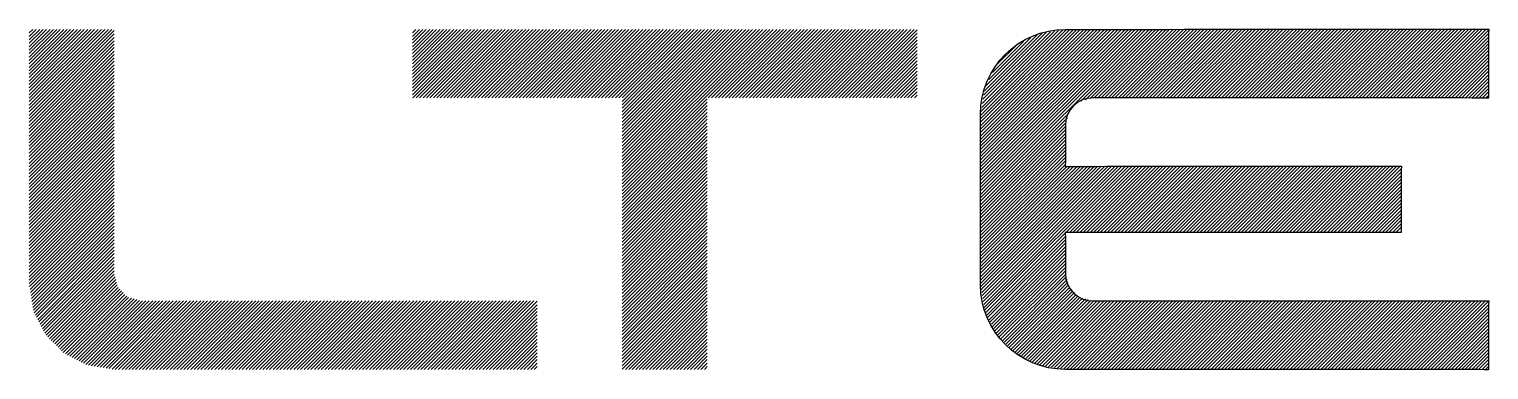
# Model space of a CAD drawing. Header units: millimetres. Extents: x -5 to 589, y -5 to 415.
# Drawn here: x 492.79 to 504.67, y 22.32 to 25.09 of the extents above; entities that cross this region are included whole.
import ezdxf

# ---------------------------------------------------------------- set-up
doc = ezdxf.new("R2010")
doc.units = ezdxf.units.MM
doc.header["$LTSCALE"] = 2
doc.layers.add('FRAME51', color=7, linetype='Continuous')

# ---------------------------------------------------------------- blocks, each defined once
blk = doc.blocks.new('A$C179A4FDD')
at = {"layer": 'FRAME51', "linetype": 'Continuous'}
for p, q in [((12.955, 4.876), (13.628, 5.548)), ((12.955, 4.904), (13.6, 5.548)), ((12.955, 4.932), (13.572, 5.548)), ((12.955, 4.96), (13.544, 5.548)), ((12.955, 4.988), (13.516, 5.548)), ((12.955, 5.016), (13.488, 5.548)), ((12.955, 5.044), (13.46, 5.548)), ((12.955, 5.072), (13.432, 5.548)), ((12.955, 5.099), (13.404, 5.548)), ((12.955, 5.127), (13.376, 5.548)), ((12.955, 5.155), (13.348, 5.548)), ((12.955, 5.183), (13.32, 5.548)), ((12.955, 5.211), (13.292, 5.548)), ((12.955, 5.239), (13.264, 5.548)), ((12.955, 5.267), (13.236, 5.548)), ((12.955, 5.295), (13.208, 5.548)), ((12.955, 5.323), (13.181, 5.548)), ((12.955, 5.351), (13.153, 5.548)), ((12.955, 5.379), (13.125, 5.548)), ((12.955, 5.407), (13.097, 5.548)), ((12.955, 5.435), (13.069, 5.548)), ((12.955, 5.463), (13.041, 5.548)), ((12.955, 5.491), (13.013, 5.548)), ((12.955, 5.519), (12.985, 5.548)), ((12.955, 4.848), (13.647, 5.539)), ((12.955, 4.82), (13.647, 5.511)), ((12.955, 4.792), (13.647, 5.483)), ((16.075, 5.016), (16.608, 5.548)), ((16.075, 5.044), (16.58, 5.548)), ((16.075, 5.072), (16.552, 5.548)), ((16.075, 5.099), (16.524, 5.548)), ((16.075, 5.127), (16.496, 5.548)), ((16.075, 5.155), (16.468, 5.548)), ((16.075, 5.183), (16.44, 5.548)), ((16.075, 5.211), (16.412, 5.548)), ((16.075, 5.239), (16.384, 5.548)), ((16.075, 5.267), (16.356, 5.548)), ((16.075, 5.295), (16.328, 5.548)), ((16.075, 5.323), (16.3, 5.548)), ((16.075, 5.351), (16.272, 5.548)), ((16.075, 5.379), (16.244, 5.548)), ((16.075, 5.407), (16.216, 5.548)), ((16.075, 5.435), (16.188, 5.548)), ((16.075, 5.463), (16.16, 5.548)), ((16.075, 5.491), (16.132, 5.548)), ((16.075, 5.519), (16.104, 5.548)), ((16.078, 4.991), (16.635, 5.548)), ((16.106, 4.991), (16.663, 5.548)), ((16.134, 4.991), (16.691, 5.548)), ((16.162, 4.991), (16.719, 5.548)), ((16.19, 4.991), (16.747, 5.548)), ((16.218, 4.991), (16.775, 5.548)), ((16.246, 4.991), (16.803, 5.548)), ((16.274, 4.991), (16.831, 5.548)), ((16.302, 4.991), (16.859, 5.548)), ((16.33, 4.991), (16.887, 5.548)), ((16.358, 4.991), (16.915, 5.548)), ((16.386, 4.991), (16.943, 5.548)), ((16.413, 4.991), (16.971, 5.548)), ((16.441, 4.991), (16.999, 5.548)), ((16.469, 4.991), (17.027, 5.548)), ((16.497, 4.991), (17.055, 5.548)), ((16.525, 4.991), (17.083, 5.548)), ((16.553, 4.991), (17.111, 5.548)), ((16.581, 4.991), (17.139, 5.548)), ((16.609, 4.991), (17.167, 5.548)), ((16.637, 4.991), (17.195, 5.548)), ((16.665, 4.991), (17.223, 5.548)), ((16.693, 4.991), (17.251, 5.548)), ((16.721, 4.991), (17.279, 5.548)), ((16.749, 4.991), (17.307, 5.548)), ((16.777, 4.991), (17.335, 5.548)), ((16.805, 4.991), (17.363, 5.548)), ((16.833, 4.991), (17.391, 5.548)), ((16.861, 4.991), (17.419, 5.548)), ((16.889, 4.991), (17.447, 5.548)), ((16.917, 4.991), (17.475, 5.548)), ((16.945, 4.991), (17.503, 5.548)), ((16.973, 4.991), (17.531, 5.548)), ((17.001, 4.991), (17.559, 5.548)), ((17.029, 4.991), (17.587, 5.548)), ((17.057, 4.991), (17.615, 5.548)), ((17.085, 4.991), (17.642, 5.548)), ((17.113, 4.991), (17.67, 5.548)), ((17.141, 4.991), (17.698, 5.548)), ((17.169, 4.991), (17.726, 5.548)), ((17.197, 4.991), (17.754, 5.548)), ((17.225, 4.991), (17.782, 5.548)), ((17.253, 4.991), (17.81, 5.548)), ((17.281, 4.991), (17.838, 5.548)), ((17.309, 4.991), (17.866, 5.548)), ((17.337, 4.991), (17.894, 5.548)), ((17.365, 4.991), (17.922, 5.548)), ((17.392, 4.991), (17.95, 5.548)), ((17.42, 4.991), (17.978, 5.548)), ((17.448, 4.991), (18.006, 5.548)), ((17.476, 4.991), (18.034, 5.548)), ((17.504, 4.991), (18.062, 5.548)), ((17.532, 4.991), (18.09, 5.548)), ((17.56, 4.991), (18.118, 5.548)), ((17.588, 4.991), (18.146, 5.548)), ((17.616, 4.991), (18.174, 5.548)), ((17.644, 4.991), (18.202, 5.548)), ((17.672, 4.991), (18.23, 5.548)), ((17.7, 4.991), (18.258, 5.548)), ((17.728, 4.991), (18.286, 5.548)), ((17.756, 4.991), (18.314, 5.548)), ((17.783, 4.319), (19.013, 5.548)), ((17.783, 4.347), (18.985, 5.548)), ((17.783, 4.375), (18.957, 5.548)), ((17.783, 4.403), (18.929, 5.548)), ((17.783, 4.431), (18.901, 5.548)), ((17.783, 4.459), (18.873, 5.548)), ((17.783, 4.487), (18.845, 5.548)), ((17.783, 4.514), (18.817, 5.548)), ((17.783, 4.542), (18.789, 5.548)), ((17.783, 4.57), (18.761, 5.548)), ((17.783, 4.598), (18.733, 5.548)), ((17.783, 4.626), (18.705, 5.548)), ((17.783, 4.654), (18.677, 5.548)), ((17.783, 4.682), (18.649, 5.548)), ((17.783, 4.71), (18.621, 5.548)), ((17.783, 4.738), (18.594, 5.548)), ((17.783, 4.766), (18.566, 5.548)), ((17.783, 4.794), (18.538, 5.548)), ((17.783, 4.822), (18.51, 5.548)), ((17.783, 4.85), (18.482, 5.548)), ((17.783, 4.878), (18.454, 5.548)), ((17.783, 4.906), (18.426, 5.548)), ((17.783, 4.934), (18.398, 5.548)), ((17.783, 4.962), (18.37, 5.548)), ((17.783, 4.99), (18.342, 5.548)), ((18.483, 4.991), (19.041, 5.548)), ((18.511, 4.991), (19.069, 5.548)), ((18.539, 4.991), (19.097, 5.548)), ((18.567, 4.991), (19.125, 5.548)), ((18.595, 4.991), (19.153, 5.548)), ((18.623, 4.991), (19.181, 5.548)), ((18.651, 4.991), (19.209, 5.548)), ((18.679, 4.991), (19.237, 5.548)), ((18.707, 4.991), (19.265, 5.548)), ((18.735, 4.991), (19.293, 5.548)), ((18.763, 4.991), (19.321, 5.548)), ((18.791, 4.991), (19.349, 5.548)), ((18.819, 4.991), (19.377, 5.548)), ((18.847, 4.991), (19.405, 5.548)), ((18.875, 4.991), (19.433, 5.548)), ((18.903, 4.991), (19.461, 5.548)), ((18.931, 4.991), (19.489, 5.548)), ((18.959, 4.991), (19.517, 5.548)), ((18.987, 4.991), (19.545, 5.548)), ((19.015, 4.991), (19.573, 5.548)), ((19.043, 4.991), (19.601, 5.548)), ((19.071, 4.991), (19.628, 5.548)), ((19.099, 4.991), (19.656, 5.548)), ((19.127, 4.991), (19.684, 5.548)), ((19.155, 4.991), (19.712, 5.548)), ((19.183, 4.991), (19.74, 5.548)), ((19.211, 4.991), (19.768, 5.548)), ((19.239, 4.991), (19.796, 5.548)), ((19.267, 4.991), (19.824, 5.548)), ((19.295, 4.991), (19.852, 5.548)), ((19.323, 4.991), (19.88, 5.548)), ((19.351, 4.991), (19.908, 5.548)), ((19.379, 4.991), (19.936, 5.548)), ((19.406, 4.991), (19.964, 5.548)), ((19.434, 4.991), (19.992, 5.548)), ((19.462, 4.991), (20.02, 5.548)), ((19.49, 4.991), (20.048, 5.548)), ((19.518, 4.991), (20.076, 5.548)), ((19.546, 4.991), (20.104, 5.548)), ((19.574, 4.991), (20.132, 5.548)), ((19.602, 4.991), (20.16, 5.548)), ((19.63, 4.991), (20.184, 5.544)), ((19.658, 4.991), (20.184, 5.516)), ((19.686, 4.991), (20.184, 5.488)), ((20.7, 4.177), (22.073, 5.548)), ((20.7, 4.205), (22.045, 5.548)), ((20.7, 4.233), (22.017, 5.548)), ((20.7, 4.261), (21.989, 5.548)), ((20.7, 4.289), (21.961, 5.548)), ((20.7, 4.317), (21.933, 5.548)), ((20.7, 4.345), (21.905, 5.548)), ((20.7, 4.373), (21.877, 5.548)), ((20.7, 4.401), (21.849, 5.548)), ((20.7, 4.429), (21.821, 5.548)), ((20.7, 4.457), (21.793, 5.548)), ((20.7, 4.485), (21.765, 5.548)), ((20.7, 4.513), (21.737, 5.548)), ((20.7, 4.541), (21.709, 5.548)), ((20.7, 4.569), (21.681, 5.548)), ((20.7, 4.596), (21.653, 5.548)), ((20.7, 4.624), (21.625, 5.548)), ((20.7, 4.652), (21.597, 5.548)), ((20.7, 4.68), (21.569, 5.548)), ((20.7, 4.708), (21.541, 5.548)), ((20.7, 4.736), (21.513, 5.548)), ((20.7, 4.764), (21.485, 5.548)), ((20.7, 4.792), (21.457, 5.548)), ((20.7, 4.82), (21.429, 5.548)), ((20.7, 4.848), (21.401, 5.548)), ((20.704, 4.88), (21.37, 5.544)), ((20.71, 4.913), (21.336, 5.539)), ((20.715, 4.946), (21.303, 5.534)), ((20.72, 4.98), (21.27, 5.528)), ((20.726, 5.013), (21.236, 5.523)), ((20.731, 5.046), (21.203, 5.518)), ((20.739, 5.083), (21.166, 5.509)), ((20.769, 5.14), (21.108, 5.479)), ((21.516, 4.964), (22.1, 5.548)), ((21.554, 4.974), (22.128, 5.548)), ((21.592, 4.985), (22.156, 5.548)), ((21.627, 4.991), (22.184, 5.548)), ((21.655, 4.991), (22.212, 5.548)), ((21.683, 4.991), (22.24, 5.548)), ((21.711, 4.991), (22.268, 5.548)), ((21.739, 4.991), (22.296, 5.548)), ((21.767, 4.991), (22.324, 5.548)), ((21.795, 4.991), (22.352, 5.548)), ((21.823, 4.991), (22.38, 5.548)), ((21.85, 4.991), (22.408, 5.548)), ((21.878, 4.991), (22.436, 5.548)), ((21.906, 4.991), (22.464, 5.548)), ((21.934, 4.991), (22.492, 5.548)), ((21.962, 4.991), (22.52, 5.548)), ((21.99, 4.991), (22.548, 5.548)), ((22.018, 4.991), (22.576, 5.548)), ((22.046, 4.991), (22.604, 5.548)), ((22.074, 4.991), (22.632, 5.548)), ((22.102, 4.991), (22.66, 5.548)), ((22.13, 4.991), (22.688, 5.548)), ((22.158, 4.991), (22.716, 5.548)), ((22.186, 4.991), (22.744, 5.548)), ((22.214, 4.991), (22.772, 5.548)), ((22.242, 4.991), (22.8, 5.548)), ((22.27, 4.991), (22.828, 5.548)), ((22.298, 4.991), (22.856, 5.548)), ((22.326, 4.991), (22.884, 5.548)), ((22.354, 4.991), (22.912, 5.548)), ((22.382, 4.991), (22.94, 5.548)), ((22.41, 4.991), (22.968, 5.548)), ((22.438, 4.991), (22.996, 5.548)), ((22.466, 4.991), (23.024, 5.548)), ((22.494, 4.991), (23.052, 5.548)), ((22.522, 4.991), (23.08, 5.548)), ((22.55, 4.991), (23.107, 5.548)), ((22.578, 4.991), (23.135, 5.548)), ((22.606, 4.991), (23.163, 5.548)), ((22.634, 4.991), (23.191, 5.548)), ((22.662, 4.991), (23.219, 5.548)), ((22.69, 4.991), (23.247, 5.548)), ((22.718, 4.991), (23.275, 5.548)), ((22.746, 4.991), (23.303, 5.548)), ((22.774, 4.991), (23.331, 5.548)), ((22.802, 4.991), (23.359, 5.548)), ((22.83, 4.991), (23.387, 5.548)), ((22.857, 4.991), (23.415, 5.548)), ((22.885, 4.991), (23.443, 5.548)), ((22.913, 4.991), (23.471, 5.548)), ((22.941, 4.991), (23.499, 5.548)), ((22.969, 4.991), (23.527, 5.548)), ((22.997, 4.991), (23.555, 5.548)), ((23.025, 4.991), (23.583, 5.548)), ((23.053, 4.991), (23.611, 5.548)), ((23.081, 4.991), (23.639, 5.548)), ((23.109, 4.991), (23.667, 5.548)), ((23.137, 4.991), (23.695, 5.548)), ((23.165, 4.991), (23.723, 5.548)), ((23.193, 4.991), (23.751, 5.548)), ((23.221, 4.991), (23.779, 5.548)), ((23.249, 4.991), (23.807, 5.548)), ((23.277, 4.991), (23.835, 5.548)), ((23.305, 4.991), (23.863, 5.548)), ((23.333, 4.991), (23.891, 5.548)), ((23.361, 4.991), (23.919, 5.548)), ((23.389, 4.991), (23.947, 5.548)), ((23.417, 4.991), (23.975, 5.548)), ((23.445, 4.991), (24.003, 5.548)), ((23.473, 4.991), (24.031, 5.548)), ((23.501, 4.991), (24.059, 5.548)), ((23.529, 4.991), (24.086, 5.548)), ((23.557, 4.991), (24.114, 5.548)), ((23.585, 4.991), (24.142, 5.548)), ((23.613, 4.991), (24.17, 5.548)), ((23.641, 4.991), (24.198, 5.548)), ((23.669, 4.991), (24.226, 5.548)), ((23.697, 4.991), (24.254, 5.548)), ((23.725, 4.991), (24.282, 5.548)), ((23.753, 4.991), (24.31, 5.548)), ((23.781, 4.991), (24.338, 5.548)), ((23.809, 4.991), (24.366, 5.548)), ((23.837, 4.991), (24.394, 5.548)), ((23.864, 4.991), (24.422, 5.548)), ((23.892, 4.991), (24.45, 5.548)), ((23.92, 4.991), (24.478, 5.548)), ((23.948, 4.991), (24.506, 5.548)), ((23.976, 4.991), (24.534, 5.548)), ((24.004, 4.991), (24.562, 5.548)), ((24.032, 4.991), (24.59, 5.548)), ((24.06, 4.991), (24.618, 5.548)), ((24.088, 4.991), (24.646, 5.548)), ((24.116, 4.991), (24.674, 5.548)), ((24.144, 4.991), (24.702, 5.548)), ((24.172, 4.991), (24.73, 5.548)), ((24.2, 4.991), (24.758, 5.548)), ((24.228, 4.991), (24.786, 5.548)), ((24.256, 4.991), (24.814, 5.548)), ((24.284, 4.991), (24.836, 5.542)), ((24.312, 4.991), (24.836, 5.514)), ((24.34, 4.991), (24.836, 5.486)), ((12.955, 4.764), (13.647, 5.455)), ((12.955, 4.736), (13.647, 5.427)), ((12.955, 4.708), (13.647, 5.4)), ((12.955, 4.68), (13.647, 5.372)), ((19.714, 4.991), (20.184, 5.46)), ((19.742, 4.991), (20.184, 5.433)), ((19.77, 4.991), (20.184, 5.405)), ((19.798, 4.991), (20.184, 5.377)), ((19.826, 4.991), (20.184, 5.349)), ((20.799, 5.198), (21.051, 5.449)), ((20.829, 5.256), (20.993, 5.42)), ((24.368, 4.991), (24.836, 5.458)), ((24.396, 4.991), (24.836, 5.43)), ((24.424, 4.991), (24.836, 5.402)), ((24.452, 4.991), (24.836, 5.375)), ((12.955, 4.652), (13.647, 5.344)), ((12.955, 4.624), (13.647, 5.316)), ((12.955, 4.596), (13.647, 5.288)), ((12.955, 4.569), (13.647, 5.26)), ((12.955, 4.541), (13.647, 5.232)), ((19.854, 4.991), (20.184, 5.321)), ((19.882, 4.991), (20.184, 5.293)), ((19.91, 4.991), (20.184, 5.265)), ((19.938, 4.991), (20.184, 5.237)), ((24.48, 4.991), (24.836, 5.347)), ((24.508, 4.991), (24.836, 5.319)), ((24.536, 4.991), (24.836, 5.291)), ((24.564, 4.991), (24.836, 5.263)), ((24.592, 4.991), (24.836, 5.235)), ((12.955, 4.513), (13.647, 5.204)), ((12.955, 4.485), (13.647, 5.176)), ((12.955, 4.457), (13.647, 5.148)), ((12.955, 4.429), (13.647, 5.12)), ((19.966, 4.991), (20.184, 5.209)), ((19.994, 4.991), (20.184, 5.181)), ((20.022, 4.991), (20.184, 5.153)), ((20.05, 4.991), (20.184, 5.125)), ((24.62, 4.991), (24.836, 5.207)), ((24.648, 4.991), (24.836, 5.179)), ((24.676, 4.991), (24.836, 5.151)), ((24.704, 4.991), (24.836, 5.123)), ((12.955, 4.401), (13.647, 5.092)), ((12.955, 4.373), (13.647, 5.064)), ((12.955, 4.345), (13.647, 5.036)), ((12.955, 4.317), (13.647, 5.008)), ((20.078, 4.991), (20.184, 5.097)), ((20.106, 4.991), (20.184, 5.069)), ((20.134, 4.991), (20.184, 5.041)), ((20.162, 4.991), (20.184, 5.013)), ((24.732, 4.991), (24.836, 5.095)), ((24.76, 4.991), (24.836, 5.067)), ((24.788, 4.991), (24.836, 5.039)), ((24.816, 4.991), (24.836, 5.011)), ((12.955, 4.289), (13.647, 4.98)), ((12.955, 4.261), (13.647, 4.952)), ((12.955, 4.233), (13.647, 4.924)), ((12.955, 4.205), (13.647, 4.897)), ((17.783, 4.291), (18.476, 4.984)), ((17.783, 4.263), (18.476, 4.956)), ((17.783, 4.235), (18.476, 4.928)), ((17.783, 4.207), (18.476, 4.9)), ((12.955, 4.177), (13.647, 4.869)), ((12.955, 4.149), (13.647, 4.841)), ((12.955, 4.121), (13.647, 4.813)), ((12.955, 4.093), (13.647, 4.785)), ((12.955, 4.066), (13.647, 4.757)), ((17.783, 4.179), (18.476, 4.872)), ((17.783, 4.151), (18.476, 4.844)), ((17.783, 4.123), (18.476, 4.816)), ((17.783, 4.095), (18.476, 4.788)), ((17.783, 4.067), (18.476, 4.76)), ((20.7, 4.149), (21.419, 4.867)), ((20.7, 4.121), (21.409, 4.829)), ((20.7, 4.093), (21.399, 4.791)), ((20.7, 4.066), (21.392, 4.757)), ((12.955, 4.038), (13.647, 4.729)), ((12.955, 4.01), (13.647, 4.701)), ((12.955, 3.982), (13.647, 4.673)), ((12.955, 3.954), (13.647, 4.645)), ((17.783, 4.039), (18.476, 4.732)), ((17.783, 4.012), (18.476, 4.704)), ((17.783, 3.984), (18.476, 4.676)), ((17.783, 3.956), (18.476, 4.648)), ((20.7, 4.038), (21.392, 4.729)), ((20.7, 4.01), (21.392, 4.701)), ((20.7, 3.982), (21.392, 4.673)), ((20.7, 3.954), (21.392, 4.645)), ((12.955, 3.926), (13.647, 4.617)), ((12.955, 3.898), (13.647, 4.589)), ((12.955, 3.87), (13.647, 4.561)), ((12.955, 3.842), (13.647, 4.533)), ((17.783, 3.928), (18.476, 4.62)), ((17.783, 3.9), (18.476, 4.592)), ((17.783, 3.872), (18.476, 4.564)), ((17.783, 3.844), (18.476, 4.536)), ((20.7, 3.926), (21.392, 4.617)), ((20.7, 3.898), (21.392, 4.589)), ((20.7, 3.87), (21.392, 4.561)), ((20.7, 3.842), (21.392, 4.533)), ((12.955, 3.814), (13.647, 4.505)), ((12.955, 3.786), (13.647, 4.477)), ((12.955, 3.758), (13.647, 4.449)), ((12.955, 3.73), (13.647, 4.422)), ((17.783, 3.816), (18.476, 4.509)), ((17.783, 3.788), (18.476, 4.481)), ((17.783, 3.76), (18.476, 4.453)), ((17.783, 3.732), (18.476, 4.425)), ((20.7, 3.814), (21.392, 4.505)), ((20.7, 3.786), (21.392, 4.477)), ((20.7, 3.758), (21.392, 4.449)), ((20.7, 3.479), (21.656, 4.434)), ((20.7, 3.507), (21.628, 4.434)), ((20.7, 3.535), (21.601, 4.434)), ((20.7, 3.563), (21.573, 4.434)), ((20.7, 3.591), (21.545, 4.434)), ((20.7, 3.618), (21.517, 4.434)), ((20.7, 3.646), (21.489, 4.434)), ((20.7, 3.674), (21.461, 4.434)), ((20.7, 3.702), (21.433, 4.434)), ((20.7, 3.73), (21.405, 4.434)), ((20.703, 3.454), (21.684, 4.434)), ((20.707, 3.43), (21.712, 4.434)), ((20.711, 3.406), (21.74, 4.434)), ((20.715, 3.382), (21.768, 4.434)), ((20.719, 3.357), (21.796, 4.434)), ((20.723, 3.333), (21.824, 4.434)), ((20.727, 3.309), (21.852, 4.434)), ((20.731, 3.285), (21.88, 4.434)), ((20.734, 3.261), (21.908, 4.434)), ((21.396, 3.894), (21.936, 4.434)), ((21.424, 3.894), (21.964, 4.434)), ((21.452, 3.894), (21.992, 4.434)), ((21.48, 3.894), (22.02, 4.434)), ((21.508, 3.894), (22.048, 4.434)), ((21.536, 3.894), (22.076, 4.434)), ((21.564, 3.894), (22.104, 4.434)), ((21.592, 3.894), (22.132, 4.434)), ((21.62, 3.894), (22.16, 4.434)), ((21.648, 3.894), (22.188, 4.434)), ((21.676, 3.894), (22.216, 4.434)), ((21.704, 3.894), (22.244, 4.434)), ((21.732, 3.894), (22.272, 4.434)), ((21.76, 3.894), (22.3, 4.434)), ((21.788, 3.894), (22.328, 4.434)), ((21.816, 3.894), (22.356, 4.434)), ((21.844, 3.894), (22.384, 4.434)), ((21.872, 3.894), (22.412, 4.434)), ((21.9, 3.894), (22.44, 4.434)), ((21.928, 3.894), (22.468, 4.434)), ((21.956, 3.894), (22.496, 4.434)), ((21.984, 3.894), (22.524, 4.434)), ((22.012, 3.894), (22.552, 4.434)), ((22.04, 3.894), (22.58, 4.434)), ((22.068, 3.894), (22.608, 4.434)), ((22.096, 3.894), (22.635, 4.434)), ((22.124, 3.894), (22.663, 4.434)), ((22.151, 3.894), (22.691, 4.434)), ((22.179, 3.894), (22.719, 4.434)), ((22.207, 3.894), (22.747, 4.434)), ((22.235, 3.894), (22.775, 4.434)), ((22.263, 3.894), (22.803, 4.434)), ((22.291, 3.894), (22.831, 4.434)), ((22.319, 3.894), (22.859, 4.434)), ((22.347, 3.894), (22.887, 4.434)), ((22.375, 3.894), (22.915, 4.434)), ((22.403, 3.894), (22.943, 4.434)), ((22.431, 3.894), (22.971, 4.434)), ((22.459, 3.894), (22.999, 4.434)), ((22.487, 3.894), (23.027, 4.434)), ((22.515, 3.894), (23.055, 4.434)), ((22.543, 3.894), (23.083, 4.434)), ((22.571, 3.894), (23.111, 4.434)), ((22.599, 3.894), (23.139, 4.434)), ((22.627, 3.894), (23.167, 4.434)), ((22.655, 3.894), (23.195, 4.434)), ((22.683, 3.894), (23.223, 4.434)), ((22.711, 3.894), (23.251, 4.434)), ((22.739, 3.894), (23.279, 4.434)), ((22.767, 3.894), (23.307, 4.434)), ((22.795, 3.894), (23.335, 4.434)), ((22.823, 3.894), (23.363, 4.434)), ((22.851, 3.894), (23.391, 4.434)), ((22.879, 3.894), (23.419, 4.434)), ((22.907, 3.894), (23.447, 4.434)), ((22.935, 3.894), (23.475, 4.434)), ((22.963, 3.894), (23.503, 4.434)), ((22.991, 3.894), (23.531, 4.434)), ((23.019, 3.894), (23.559, 4.434)), ((23.047, 3.894), (23.587, 4.434)), ((23.075, 3.894), (23.615, 4.434)), ((23.103, 3.894), (23.642, 4.434)), ((23.13, 3.894), (23.67, 4.434)), ((23.158, 3.894), (23.698, 4.434)), ((23.186, 3.894), (23.726, 4.434)), ((23.214, 3.894), (23.754, 4.434)), ((23.242, 3.894), (23.782, 4.434)), ((23.27, 3.894), (23.81, 4.434)), ((23.298, 3.894), (23.838, 4.434)), ((23.326, 3.894), (23.866, 4.434)), ((23.354, 3.894), (23.894, 4.434)), ((23.382, 3.894), (23.922, 4.434)), ((23.41, 3.894), (23.95, 4.434)), ((23.438, 3.894), (23.978, 4.434)), ((23.466, 3.894), (24.006, 4.434)), ((23.494, 3.894), (24.034, 4.434)), ((23.522, 3.894), (24.062, 4.434)), ((23.55, 3.894), (24.09, 4.434)), ((23.578, 3.894), (24.118, 4.434)), ((23.606, 3.894), (24.125, 4.413)), ((12.955, 3.702), (13.647, 4.394)), ((12.955, 3.674), (13.647, 4.366)), ((12.955, 3.646), (13.647, 4.338)), ((12.955, 3.618), (13.647, 4.31)), ((12.955, 3.591), (13.647, 4.282)), ((17.783, 3.704), (18.476, 4.397)), ((17.783, 3.676), (18.476, 4.369)), ((17.783, 3.648), (18.476, 4.341)), ((17.783, 3.62), (18.476, 4.313)), ((17.783, 3.592), (18.476, 4.285)), ((23.634, 3.894), (24.125, 4.385)), ((23.662, 3.894), (24.125, 4.357)), ((23.69, 3.894), (24.125, 4.329)), ((23.718, 3.894), (24.125, 4.301)), ((12.955, 3.563), (13.647, 4.254)), ((12.955, 3.535), (13.647, 4.226)), ((12.955, 3.507), (13.647, 4.198)), ((12.955, 3.479), (13.647, 4.17)), ((17.783, 3.564), (18.476, 4.257)), ((17.783, 3.536), (18.476, 4.229)), ((17.783, 3.509), (18.476, 4.201)), ((17.783, 3.481), (18.476, 4.173)), ((23.746, 3.894), (24.125, 4.273)), ((23.774, 3.894), (24.125, 4.245)), ((23.802, 3.894), (24.125, 4.217)), ((23.83, 3.894), (24.125, 4.189)), ((23.858, 3.894), (24.125, 4.161)), ((12.958, 3.454), (13.647, 4.142)), ((12.962, 3.43), (13.647, 4.114)), ((12.966, 3.406), (13.647, 4.086)), ((12.97, 3.381), (13.647, 4.058)), ((17.783, 3.453), (18.476, 4.145)), ((17.783, 3.425), (18.476, 4.117)), ((17.783, 3.397), (18.476, 4.089)), ((17.783, 3.369), (18.476, 4.061)), ((23.886, 3.894), (24.125, 4.133)), ((23.914, 3.894), (24.125, 4.105)), ((23.942, 3.894), (24.125, 4.077)), ((23.97, 3.894), (24.125, 4.049)), ((12.974, 3.357), (13.647, 4.03)), ((12.977, 3.333), (13.647, 4.002)), ((12.981, 3.309), (13.647, 3.974)), ((12.985, 3.285), (13.647, 3.946)), ((17.783, 3.341), (18.476, 4.033)), ((17.783, 3.313), (18.476, 4.006)), ((17.783, 3.285), (18.476, 3.978)), ((17.783, 3.257), (18.476, 3.95)), ((17.783, 3.229), (18.476, 3.922)), ((23.998, 3.894), (24.125, 4.021)), ((24.026, 3.894), (24.125, 3.994)), ((24.054, 3.894), (24.125, 3.966)), ((24.082, 3.894), (24.125, 3.938)), ((12.989, 3.261), (13.647, 3.919)), ((12.997, 3.241), (13.647, 3.891)), ((13.006, 3.222), (13.647, 3.863)), ((13.016, 3.204), (13.647, 3.835)), ((13.025, 3.185), (13.647, 3.807)), ((17.783, 3.201), (18.476, 3.894)), ((17.783, 3.173), (18.476, 3.866)), ((17.783, 3.145), (18.476, 3.838)), ((17.783, 3.117), (18.476, 3.81)), ((20.742, 3.241), (21.392, 3.891)), ((20.751, 3.222), (21.392, 3.863)), ((20.761, 3.204), (21.392, 3.835)), ((20.771, 3.185), (21.392, 3.807)), ((13.035, 3.167), (13.647, 3.779)), ((13.044, 3.148), (13.647, 3.751)), ((13.054, 3.13), (13.647, 3.723)), ((13.063, 3.111), (13.647, 3.695)), ((17.783, 3.089), (18.476, 3.782)), ((17.783, 3.061), (18.476, 3.754)), ((17.783, 3.033), (18.476, 3.726)), ((17.783, 3.006), (18.476, 3.698)), ((20.78, 3.167), (21.392, 3.779)), ((20.79, 3.149), (21.392, 3.751)), ((20.799, 3.13), (21.392, 3.723)), ((20.809, 3.112), (21.392, 3.695)), ((13.073, 3.093), (13.647, 3.667)), ((13.082, 3.074), (13.647, 3.639)), ((13.093, 3.058), (13.647, 3.611)), ((13.107, 3.044), (13.647, 3.583)), ((17.783, 2.978), (18.476, 3.67)), ((17.783, 2.95), (18.476, 3.642)), ((17.783, 2.922), (18.476, 3.614)), ((17.783, 2.894), (18.476, 3.586)), ((20.818, 3.093), (21.392, 3.667)), ((20.828, 3.075), (21.392, 3.639)), ((20.839, 3.058), (21.392, 3.611)), ((20.853, 3.044), (21.392, 3.583)), ((13.121, 3.03), (13.648, 3.556)), ((13.135, 3.016), (13.654, 3.534)), ((13.149, 3.002), (13.66, 3.512)), ((13.163, 2.988), (13.666, 3.49)), ((13.177, 2.974), (13.672, 3.468)), ((13.191, 2.96), (13.679, 3.447)), ((17.783, 2.866), (18.476, 3.558)), ((17.783, 2.838), (18.476, 3.53)), ((17.783, 2.81), (18.476, 3.503)), ((17.783, 2.782), (18.476, 3.475)), ((17.809, 2.78), (18.476, 3.447)), ((20.867, 3.03), (21.394, 3.556)), ((20.881, 3.016), (21.399, 3.534)), ((20.895, 3.002), (21.405, 3.512)), ((20.909, 2.988), (21.411, 3.49)), ((20.923, 2.974), (21.417, 3.468)), ((20.937, 2.96), (21.424, 3.447)), ((13.205, 2.946), (13.693, 3.433)), ((13.219, 2.932), (13.707, 3.419)), ((13.233, 2.918), (13.721, 3.405)), ((13.25, 2.907), (13.735, 3.391)), ((13.268, 2.897), (13.749, 3.377)), ((13.287, 2.888), (13.765, 3.366)), ((13.305, 2.878), (13.787, 3.36)), ((13.324, 2.869), (13.809, 3.354)), ((13.342, 2.859), (13.831, 3.348)), ((13.361, 2.85), (13.853, 3.342)), ((13.379, 2.84), (13.877, 3.337)), ((13.398, 2.831), (13.905, 3.337)), ((13.416, 2.821), (13.933, 3.337)), ((13.437, 2.814), (13.961, 3.337)), ((13.461, 2.81), (13.989, 3.337)), ((13.485, 2.806), (14.016, 3.337)), ((13.509, 2.802), (14.044, 3.337)), ((13.533, 2.798), (14.072, 3.337)), ((13.557, 2.795), (14.1, 3.337)), ((13.581, 2.791), (14.128, 3.337)), ((13.605, 2.787), (14.156, 3.337)), ((13.63, 2.783), (14.184, 3.337)), ((13.655, 2.78), (14.212, 3.337)), ((13.683, 2.78), (14.24, 3.337)), ((13.711, 2.78), (14.268, 3.337)), ((13.739, 2.78), (14.296, 3.337)), ((13.767, 2.78), (14.324, 3.337)), ((13.794, 2.78), (14.352, 3.337)), ((13.822, 2.78), (14.38, 3.337)), ((13.85, 2.78), (14.408, 3.337)), ((13.878, 2.78), (14.436, 3.337)), ((13.906, 2.78), (14.464, 3.337)), ((13.934, 2.78), (14.492, 3.337)), ((13.962, 2.78), (14.52, 3.337)), ((13.99, 2.78), (14.548, 3.337)), ((14.018, 2.78), (14.576, 3.337)), ((14.046, 2.78), (14.604, 3.337)), ((14.074, 2.78), (14.632, 3.337)), ((14.102, 2.78), (14.66, 3.337)), ((14.13, 2.78), (14.688, 3.337)), ((14.158, 2.78), (14.716, 3.337)), ((14.186, 2.78), (14.744, 3.337)), ((14.214, 2.78), (14.772, 3.337)), ((14.242, 2.78), (14.8, 3.337)), ((14.27, 2.78), (14.828, 3.337)), ((14.298, 2.78), (14.856, 3.337)), ((14.326, 2.78), (14.884, 3.337)), ((14.354, 2.78), (14.912, 3.337)), ((14.382, 2.78), (14.94, 3.337)), ((14.41, 2.78), (14.968, 3.337)), ((14.438, 2.78), (14.996, 3.337)), ((14.466, 2.78), (15.023, 3.337)), ((14.494, 2.78), (15.051, 3.337)), ((14.522, 2.78), (15.079, 3.337)), ((14.55, 2.78), (15.107, 3.337)), ((14.578, 2.78), (15.135, 3.337)), ((14.606, 2.78), (15.163, 3.337)), ((14.634, 2.78), (15.191, 3.337)), ((14.662, 2.78), (15.219, 3.337)), ((14.69, 2.78), (15.247, 3.337)), ((14.718, 2.78), (15.275, 3.337)), ((14.746, 2.78), (15.303, 3.337)), ((14.773, 2.78), (15.331, 3.337)), ((14.801, 2.78), (15.359, 3.337)), ((14.829, 2.78), (15.387, 3.337)), ((14.857, 2.78), (15.415, 3.337)), ((14.885, 2.78), (15.443, 3.337)), ((14.913, 2.78), (15.471, 3.337)), ((14.941, 2.78), (15.499, 3.337)), ((14.969, 2.78), (15.527, 3.337)), ((14.997, 2.78), (15.555, 3.337)), ((15.025, 2.78), (15.583, 3.337)), ((15.053, 2.78), (15.611, 3.337)), ((15.081, 2.78), (15.639, 3.337)), ((15.109, 2.78), (15.667, 3.337)), ((15.137, 2.78), (15.695, 3.337)), ((15.165, 2.78), (15.723, 3.337)), ((15.193, 2.78), (15.751, 3.337)), ((15.221, 2.78), (15.779, 3.337)), ((15.249, 2.78), (15.807, 3.337)), ((15.277, 2.78), (15.835, 3.337)), ((15.305, 2.78), (15.863, 3.337)), ((15.333, 2.78), (15.891, 3.337)), ((15.361, 2.78), (15.919, 3.337)), ((15.389, 2.78), (15.947, 3.337)), ((15.417, 2.78), (15.975, 3.337)), ((15.445, 2.78), (16.003, 3.337)), ((15.473, 2.78), (16.03, 3.337)), ((15.501, 2.78), (16.058, 3.337)), ((15.529, 2.78), (16.086, 3.337)), ((15.557, 2.78), (16.114, 3.337)), ((15.585, 2.78), (16.142, 3.337)), ((15.613, 2.78), (16.17, 3.337)), ((15.641, 2.78), (16.198, 3.337)), ((15.669, 2.78), (16.226, 3.337)), ((15.697, 2.78), (16.254, 3.337)), ((15.725, 2.78), (16.282, 3.337)), ((15.753, 2.78), (16.31, 3.337)), ((15.78, 2.78), (16.338, 3.337)), ((15.808, 2.78), (16.366, 3.337)), ((15.836, 2.78), (16.394, 3.337)), ((15.864, 2.78), (16.422, 3.337)), ((15.892, 2.78), (16.45, 3.337)), ((15.92, 2.78), (16.478, 3.337)), ((15.948, 2.78), (16.506, 3.337)), ((15.976, 2.78), (16.534, 3.337)), ((16.004, 2.78), (16.562, 3.337)), ((16.032, 2.78), (16.59, 3.337)), ((16.06, 2.78), (16.618, 3.337)), ((16.088, 2.78), (16.646, 3.337)), ((16.116, 2.78), (16.674, 3.337)), ((16.144, 2.78), (16.702, 3.337)), ((16.172, 2.78), (16.73, 3.337)), ((16.2, 2.78), (16.758, 3.337)), ((16.228, 2.78), (16.786, 3.337)), ((16.256, 2.78), (16.814, 3.337)), ((16.284, 2.78), (16.842, 3.337)), ((16.312, 2.78), (16.87, 3.337)), ((16.34, 2.78), (16.898, 3.337)), ((16.368, 2.78), (16.926, 3.337)), ((16.396, 2.78), (16.954, 3.337)), ((16.424, 2.78), (16.982, 3.337)), ((16.452, 2.78), (17.009, 3.337)), ((16.48, 2.78), (17.037, 3.337)), ((16.508, 2.78), (17.065, 3.337)), ((16.536, 2.78), (17.091, 3.335)), ((17.837, 2.78), (18.476, 3.419)), ((17.865, 2.78), (18.476, 3.391)), ((17.893, 2.78), (18.476, 3.363)), ((17.921, 2.78), (18.476, 3.335)), ((20.951, 2.946), (21.438, 3.433)), ((20.965, 2.932), (21.452, 3.419)), ((20.979, 2.918), (21.466, 3.405)), ((20.995, 2.907), (21.48, 3.391)), ((21.014, 2.898), (21.493, 3.377)), ((21.032, 2.888), (21.51, 3.366)), ((21.051, 2.879), (21.532, 3.36)), ((21.069, 2.869), (21.554, 3.354)), ((21.088, 2.86), (21.576, 3.348)), ((21.106, 2.85), (21.598, 3.342)), ((21.125, 2.841), (21.622, 3.337)), ((21.143, 2.831), (21.65, 3.337)), ((21.162, 2.822), (21.678, 3.337)), ((21.182, 2.814), (21.706, 3.337)), ((21.206, 2.81), (21.734, 3.337)), ((21.23, 2.806), (21.762, 3.337)), ((21.254, 2.802), (21.79, 3.337)), ((21.278, 2.798), (21.818, 3.337)), ((21.302, 2.795), (21.846, 3.337)), ((21.326, 2.791), (21.874, 3.337)), ((21.351, 2.787), (21.901, 3.337)), ((21.375, 2.783), (21.929, 3.337)), ((21.4, 2.78), (21.957, 3.337)), ((21.428, 2.78), (21.985, 3.337)), ((21.456, 2.78), (22.013, 3.337)), ((21.484, 2.78), (22.041, 3.337)), ((21.512, 2.78), (22.069, 3.337)), ((21.54, 2.78), (22.097, 3.337)), ((21.568, 2.78), (22.125, 3.337)), ((21.596, 2.78), (22.153, 3.337)), ((21.624, 2.78), (22.181, 3.337)), ((21.652, 2.78), (22.209, 3.337)), ((21.679, 2.78), (22.237, 3.337)), ((21.707, 2.78), (22.265, 3.337)), ((21.735, 2.78), (22.293, 3.337)), ((21.763, 2.78), (22.321, 3.337)), ((21.791, 2.78), (22.349, 3.337)), ((21.819, 2.78), (22.377, 3.337)), ((21.847, 2.78), (22.405, 3.337)), ((21.875, 2.78), (22.433, 3.337)), ((21.903, 2.78), (22.461, 3.337)), ((21.931, 2.78), (22.489, 3.337)), ((21.959, 2.78), (22.517, 3.337)), ((21.987, 2.78), (22.545, 3.337)), ((22.015, 2.78), (22.573, 3.337)), ((22.043, 2.78), (22.601, 3.337)), ((22.071, 2.78), (22.629, 3.337)), ((22.099, 2.78), (22.657, 3.337)), ((22.127, 2.78), (22.685, 3.337)), ((22.155, 2.78), (22.713, 3.337)), ((22.183, 2.78), (22.741, 3.337)), ((22.211, 2.78), (22.769, 3.337)), ((22.239, 2.78), (22.797, 3.337)), ((22.267, 2.78), (22.825, 3.337)), ((22.295, 2.78), (22.853, 3.337)), ((22.323, 2.78), (22.881, 3.337)), ((22.351, 2.78), (22.908, 3.337)), ((22.379, 2.78), (22.936, 3.337)), ((22.407, 2.78), (22.964, 3.337)), ((22.435, 2.78), (22.992, 3.337)), ((22.463, 2.78), (23.02, 3.337)), ((22.491, 2.78), (23.048, 3.337)), ((22.519, 2.78), (23.076, 3.337)), ((22.547, 2.78), (23.104, 3.337)), ((22.575, 2.78), (23.132, 3.337)), ((22.603, 2.78), (23.16, 3.337)), ((22.631, 2.78), (23.188, 3.337)), ((22.659, 2.78), (23.216, 3.337)), ((22.686, 2.78), (23.244, 3.337)), ((22.714, 2.78), (23.272, 3.337)), ((22.742, 2.78), (23.3, 3.337)), ((22.77, 2.78), (23.328, 3.337)), ((22.798, 2.78), (23.356, 3.337)), ((22.826, 2.78), (23.384, 3.337)), ((22.854, 2.78), (23.412, 3.337)), ((22.882, 2.78), (23.44, 3.337)), ((22.91, 2.78), (23.468, 3.337)), ((22.938, 2.78), (23.496, 3.337)), ((22.966, 2.78), (23.524, 3.337)), ((22.994, 2.78), (23.552, 3.337)), ((23.022, 2.78), (23.58, 3.337)), ((23.05, 2.78), (23.608, 3.337)), ((23.078, 2.78), (23.636, 3.337)), ((23.106, 2.78), (23.664, 3.337)), ((23.134, 2.78), (23.692, 3.337)), ((23.162, 2.78), (23.72, 3.337)), ((23.19, 2.78), (23.748, 3.337)), ((23.218, 2.78), (23.776, 3.337)), ((23.246, 2.78), (23.804, 3.337)), ((23.274, 2.78), (23.832, 3.337)), ((23.302, 2.78), (23.86, 3.337)), ((23.33, 2.78), (23.888, 3.337)), ((23.358, 2.78), (23.915, 3.337)), ((23.386, 2.78), (23.943, 3.337)), ((23.414, 2.78), (23.971, 3.337)), ((23.442, 2.78), (23.999, 3.337)), ((23.47, 2.78), (24.027, 3.337)), ((23.498, 2.78), (24.055, 3.337)), ((23.526, 2.78), (24.083, 3.337)), ((23.554, 2.78), (24.111, 3.337)), ((23.582, 2.78), (24.139, 3.337)), ((23.61, 2.78), (24.167, 3.337)), ((23.638, 2.78), (24.195, 3.337)), ((23.665, 2.78), (24.223, 3.337)), ((23.693, 2.78), (24.251, 3.337)), ((23.721, 2.78), (24.279, 3.337)), ((23.749, 2.78), (24.307, 3.337)), ((23.777, 2.78), (24.335, 3.337)), ((23.805, 2.78), (24.363, 3.337)), ((23.833, 2.78), (24.391, 3.337)), ((23.861, 2.78), (24.419, 3.337)), ((23.889, 2.78), (24.447, 3.337)), ((23.917, 2.78), (24.475, 3.337)), ((23.945, 2.78), (24.503, 3.337)), ((23.973, 2.78), (24.531, 3.337)), ((24.001, 2.78), (24.559, 3.337)), ((24.029, 2.78), (24.587, 3.337)), ((24.057, 2.78), (24.615, 3.337)), ((24.085, 2.78), (24.643, 3.337)), ((24.113, 2.78), (24.671, 3.337)), ((24.141, 2.78), (24.699, 3.337)), ((24.169, 2.78), (24.727, 3.337)), ((24.197, 2.78), (24.755, 3.337)), ((24.225, 2.78), (24.783, 3.337)), ((24.253, 2.78), (24.811, 3.337)), ((24.281, 2.78), (24.836, 3.335)), ((16.564, 2.78), (17.091, 3.307)), ((16.592, 2.78), (17.091, 3.279)), ((16.62, 2.78), (17.091, 3.251)), ((16.648, 2.78), (17.091, 3.223)), ((17.949, 2.78), (18.476, 3.307)), ((17.977, 2.78), (18.476, 3.279)), ((18.005, 2.78), (18.476, 3.251)), ((18.033, 2.78), (18.476, 3.223)), ((24.309, 2.78), (24.836, 3.307)), ((24.337, 2.78), (24.836, 3.279)), ((24.365, 2.78), (24.836, 3.251)), ((24.393, 2.78), (24.836, 3.223)), ((16.676, 2.78), (17.091, 3.195)), ((16.704, 2.78), (17.091, 3.167)), ((16.732, 2.78), (17.091, 3.139)), ((16.76, 2.78), (17.091, 3.111)), ((18.061, 2.78), (18.476, 3.195)), ((18.089, 2.78), (18.476, 3.167)), ((18.117, 2.78), (18.476, 3.139)), ((18.145, 2.78), (18.476, 3.111)), ((24.421, 2.78), (24.836, 3.195)), ((24.449, 2.78), (24.836, 3.167)), ((24.477, 2.78), (24.836, 3.139)), ((24.505, 2.78), (24.836, 3.111)), ((16.787, 2.78), (17.091, 3.083)), ((16.815, 2.78), (17.091, 3.055)), ((16.843, 2.78), (17.091, 3.027)), ((16.871, 2.78), (17.091, 2.999)), ((16.899, 2.78), (17.091, 2.971)), ((18.173, 2.78), (18.476, 3.083)), ((18.2, 2.78), (18.476, 3.055)), ((18.228, 2.78), (18.476, 3.027)), ((18.256, 2.78), (18.476, 3)), ((18.284, 2.78), (18.476, 2.972)), ((24.533, 2.78), (24.836, 3.083)), ((24.561, 2.78), (24.836, 3.055)), ((24.589, 2.78), (24.836, 3.027)), ((24.617, 2.78), (24.836, 2.999)), ((24.645, 2.78), (24.836, 2.971)), ((16.927, 2.78), (17.091, 2.943)), ((16.955, 2.78), (17.091, 2.915)), ((16.983, 2.78), (17.091, 2.888)), ((17.011, 2.78), (17.091, 2.86)), ((18.312, 2.78), (18.476, 2.944)), ((18.34, 2.78), (18.476, 2.916)), ((18.368, 2.78), (18.476, 2.888)), ((18.396, 2.78), (18.476, 2.86)), ((24.672, 2.78), (24.836, 2.943)), ((24.7, 2.78), (24.836, 2.915)), ((24.728, 2.78), (24.836, 2.888)), ((24.756, 2.78), (24.836, 2.86)), ((17.039, 2.78), (17.091, 2.832)), ((17.067, 2.78), (17.091, 2.804)), ((18.424, 2.78), (18.476, 2.832)), ((18.452, 2.78), (18.476, 2.804)), ((24.784, 2.78), (24.836, 2.832)), ((24.812, 2.78), (24.836, 2.804))]:
    blk.add_line(p, q, dxfattribs=at)
for points, knots in [([(24.837, 2.777), (24.832, 2.782), (21.774, 2.78), (21.011, 2.78), (20.7, 3.088), (20.7, 3.472), (20.7, 3.634), (20.7, 3.905), (20.7, 4.424), (20.7, 4.694), (20.7, 4.856), (20.7, 5.24), (21.011, 5.548), (21.774, 5.548), (24.833, 5.55), (24.839, 5.549)], [0.2941176, 0.2941176, 0.2941176, 0.2941176, 0.3529412, 0.3529412, 0.4117647, 0.4117647, 0.4117647, 0.4705882, 0.4705882, 0.5294118, 0.5294118, 0.5294118, 0.5882353, 0.5882353, 0.6470588, 0.6470588, 0.6470588, 0.6470588]), ([(24.837, 4.988), (24.832, 4.992), (21.741, 4.991), (21.491, 4.991), (21.392, 4.89), (21.392, 4.645), (21.391, 4.437), (21.391, 4.431)], [0.7058824, 0.7058824, 0.7058824, 0.7058824, 0.7647059, 0.7647059, 0.8235294, 0.8235294, 0.8823529, 0.8823529, 0.8823529, 0.8823529]), ([(21.389, 3.895), (21.394, 3.891), (21.392, 3.683), (21.392, 3.438), (21.491, 3.337), (21.741, 3.337), (24.833, 3.339), (24.839, 3.338)], [0.0588235, 0.0588235, 0.0588235, 0.0588235, 0.1176471, 0.1176471, 0.1764706, 0.1764706, 0.2352941, 0.2352941, 0.2352941, 0.2352941])]:
    blk.add_open_spline(points, degree=3, knots=knots, dxfattribs=at)
for points in [[(24.839, 5.549), (24.834, 5.544), (24.838, 4.994), (24.837, 4.988)], [(21.391, 4.431), (21.396, 4.435), (24.122, 4.436), (24.128, 4.435)], [(24.128, 4.435), (24.123, 4.43), (24.125, 3.89), (24.125, 3.897)], [(24.127, 3.894), (24.123, 3.894), (21.395, 3.896), (21.389, 3.895)], [(24.839, 3.338), (24.834, 3.333), (24.838, 2.783), (24.837, 2.777)]]:
    blk.add_open_spline(points, degree=3, dxfattribs=at)

msp = doc.modelspace()

# ---------------------------------------------------------------- block references
at = {"layer": 'FRAME51', "linetype": 'Continuous', "lineweight": 0}
msp.add_blockref('A$C179A4FDD', (479.834, 19.54), dxfattribs=at)

doc.saveas('drawing.dxf')
